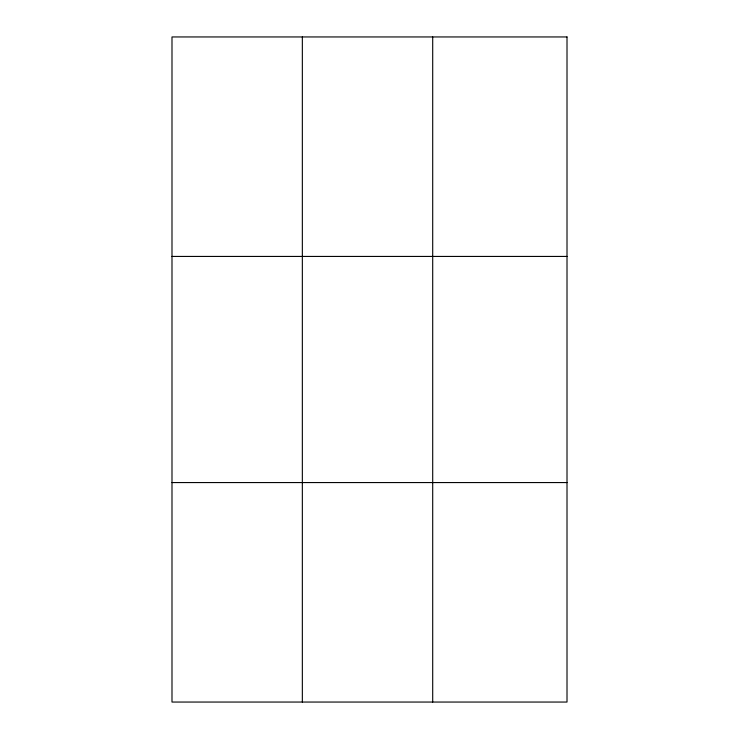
<?xml version="1.0" encoding="UTF-8"?>
<svg xmlns="http://www.w3.org/2000/svg" width="739" height="739" viewBox="0 0 739 739"><rect width="100%" height="100%" fill="white"/><g stroke="black" fill="none" stroke-linecap="round" stroke-linejoin="round"><path stroke-width="1.11" d="M302.343 36.95L302.343 702.05M432.703 36.95L432.703 702.05M171.993 256.433L567.007 256.433M171.993 482.567L567.007 482.567M567.007 36.95L567.007 702.05L171.993 702.05L171.993 36.95L567.007 36.95"/></g></svg>
